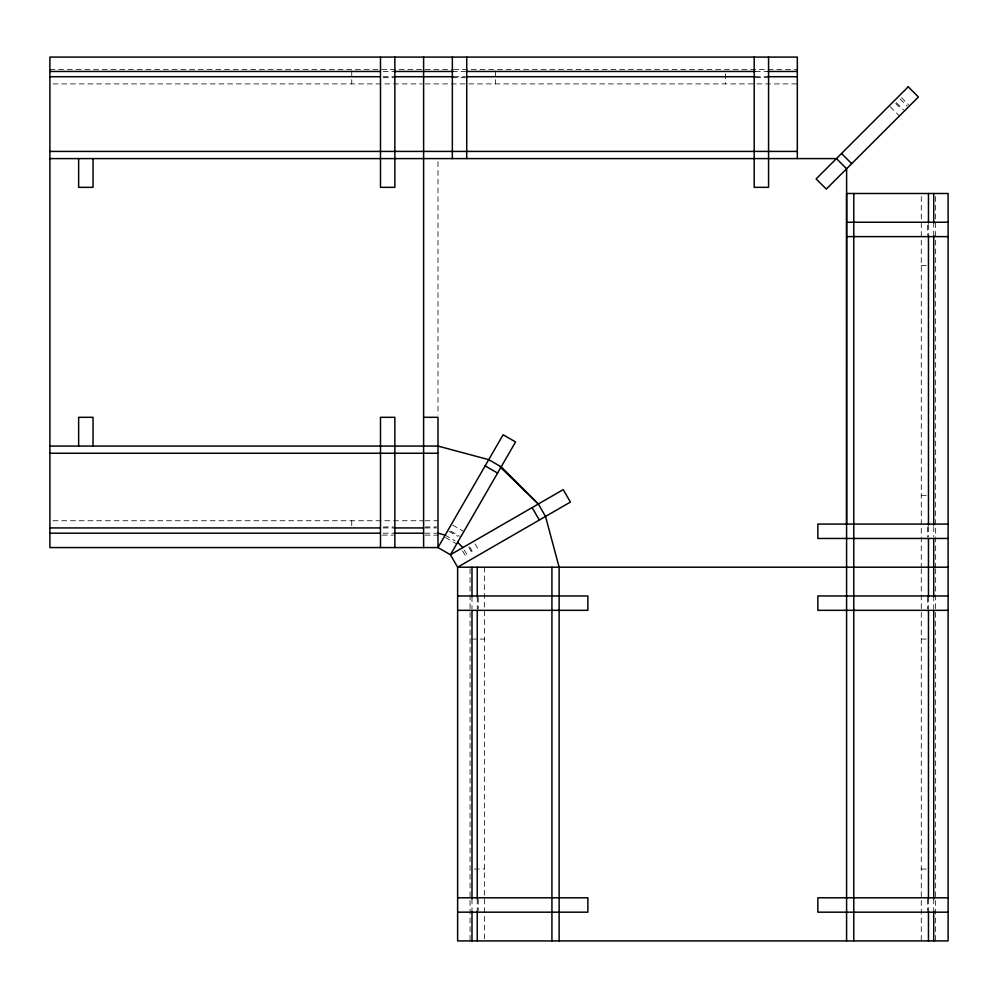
<?xml version="1.0" encoding="UTF-8"?>
<svg xmlns="http://www.w3.org/2000/svg" width="998" height="998" viewBox="0 0 998 998"><rect width="100%" height="100%" fill="white"/><g stroke="black" fill="none" stroke-linecap="round" stroke-linejoin="round"><path stroke-width="0.75" stroke-dasharray="4.99 3.74" d="M49.9 69.536L422.079 69.536M425.123 69.536L453.192 69.536M453.791 69.536L797.315 69.536M383.12 71.457L393.424 71.457M452.356 71.457L465.654 71.457M755.274 71.457L767.736 71.457M383.12 76.721L393.424 76.721M453.791 76.721L465.654 76.721M755.274 76.721L767.736 76.721M383.369 77.682L393.424 77.682M452.356 77.682L465.293 77.682M755.636 77.682L767.138 77.682M53.019 83.907L422.092 83.907M425.123 83.907L797.315 83.907M921.279 265.368L927.03 265.368M921.279 495.332L927.03 495.332M53.019 520.744L423.614 520.744M425.048 520.744L437.985 520.744M383.369 526.969L393.424 526.969M425.048 526.969L436.55 526.969M383.12 527.93L393.424 527.93M425.048 527.93L436.55 527.93M383.12 533.194L393.424 533.194M425.048 533.194L436.55 533.194M382.321 535.128L393.424 535.128M425.048 535.128L437.985 535.128M471.505 639.069L484.442 639.069M921.279 639.069L927.03 639.069M474.374 869.046L484.442 869.046M921.279 869.046L927.03 869.046M452.643 525.06L463.845 531.535M450.772 531.173L459.479 536.2M449.05 531.285L457.758 536.313M445.17 535.128L455.125 540.866M445.445 537.51L456.66 543.972M901.456 97.654L908.567 104.765M900.096 99.014L907.207 106.125M896.379 102.732L903.489 109.842M895.693 103.418L901.793 109.518M890.278 106.798L899.423 115.943M475.098 543.835L479.402 551.308M469.709 546.954L474.013 554.414M468.873 547.428L473.189 554.9M464.32 550.06L468.623 557.533M462.648 551.021L466.964 558.493M935.65 196.519L935.65 567.201M935.65 568.723L935.65 940.914M933.729 222.242L933.729 235.179M933.729 526.719L933.729 537.024M933.729 595.956L933.729 609.242M933.729 898.874L933.729 911.324M928.464 224.637L928.464 235.179M928.464 526.719L928.464 537.024M928.464 596.792L928.464 609.242M928.464 898.874L928.464 911.324M927.504 225.111L927.504 235.179M927.504 526.956L927.504 537.024M927.504 597.39L927.504 608.892M927.504 899.235L927.504 910.725M921.279 196.519L921.279 567.201M921.279 568.723L921.279 940.914M725.446 73.852L725.446 83.907M495.47 70.97L495.47 83.907M484.442 567.201L484.442 940.914M478.217 597.39L478.217 608.892M478.217 899.235L478.217 910.725M477.256 596.792L477.256 609.242M477.256 898.874L477.256 911.324M471.992 596.792L471.992 609.242M471.992 898.874L471.992 911.324M470.07 568.723L470.07 940.914M437.985 161.701L437.985 414.981M351.745 70.97L351.745 83.907M351.745 520.744L351.745 526.495"/><path stroke-width="1.5" d="M846.591 524.087L846.616 168.762L836.449 158.595L49.9 158.595M49.9 71.457L380.013 71.457M394.023 71.457L453.192 71.457M467.214 71.457L755.274 71.457M767.736 71.457L797.315 71.457M49.9 76.721L380.013 76.721M394.023 76.721L453.192 76.721M467.214 76.721L755.274 76.721M767.736 76.721L797.315 76.721M49.9 151.409L380.013 151.409M380.488 151.409L466.727 151.409M467.214 151.409L797.315 151.409M846.591 222.242L948.1 222.242M846.591 236.613L948.1 236.613M423.614 417.314L437.985 417.314L437.985 547.565L450.435 554.751L457.62 567.201L457.62 940.914L948.1 940.914L948.1 193.5L846.591 193.5L846.591 940.914M49.9 446.069L437.985 446.069L488.733 459.666L501.183 466.852L538.334 504.002L545.519 516.453L559.13 567.201L559.13 940.914M49.9 453.254L380.013 453.254M380.488 453.254L437.985 453.254M948.1 524.087L817.849 524.087L817.849 538.458L948.1 538.458M49.9 527.93L380.013 527.93M394.023 527.93L423.614 527.93M49.9 533.194L380.013 533.194M394.023 533.194L423.614 533.194M948.1 567.201L457.62 567.201L570.419 502.081L563.234 489.631L450.435 554.751L515.554 441.952L503.104 434.766L437.985 547.565L49.9 547.565L49.9 57.086L797.315 57.086L797.315 158.595M457.62 595.956L587.872 595.956L587.872 610.327L457.62 610.327M948.1 595.956L817.849 595.956L817.849 610.327L948.1 610.327M457.62 897.788L587.872 897.788L587.872 912.172L457.62 912.172M948.1 897.788L817.849 897.788L817.849 912.172L948.1 912.172M437.985 533.194L445.17 535.128M485.14 465.891L497.59 473.077M500.123 466.927L538.334 504.002M841.539 153.517L851.693 163.672M457.62 542.313L462.872 547.565M532.109 507.595L539.307 520.045M933.729 193.5L933.729 223.078M933.729 235.54L933.729 525.16M933.729 539.182L933.729 596.792M933.729 610.801L933.729 898.874M933.729 911.324L933.729 940.914M928.464 193.5L928.464 223.078M928.464 235.54L928.464 525.16M928.464 539.182L928.464 596.792M928.464 610.801L928.464 898.874M928.464 911.324L928.464 940.914M853.777 193.5L853.777 538.458M853.777 539.182L853.777 610.327M853.777 610.801L853.777 940.914M768.572 57.086L768.572 187.337L754.201 187.337L754.201 57.086M551.931 567.201L551.931 610.327M551.931 610.801L551.931 940.914M477.256 567.201L477.256 596.792M477.256 610.801L477.256 898.874M477.256 911.324L477.256 940.914M471.992 567.201L471.992 596.792M471.992 610.801L471.992 898.874M471.992 911.324L471.992 940.914M466.727 57.086L466.727 158.595M452.356 57.086L452.356 158.595M423.614 57.086L423.614 547.565M394.859 57.086L394.859 187.337L380.488 187.337L380.488 57.086M394.859 547.565L394.859 417.314L380.488 417.314L380.488 547.565M93.026 158.595L93.026 187.337L78.642 187.337L78.642 158.595M93.026 446.069L93.026 417.314L78.642 417.314L78.642 446.069M908.23 86.814L816.127 178.916L826.282 189.084L918.397 96.981L908.23 86.814"/></g></svg>
